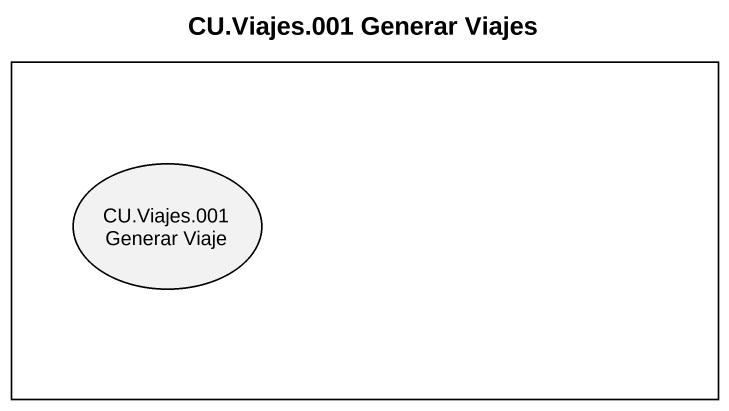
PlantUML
@startuml
title CU.Viajes.001 Generar Viajes
rectangle " " as rectangle1 {
  usecase "CU.Viajes.001 Generar Viaje" as CU_Viajes_001_Generar_Viaje
}
@enduml
